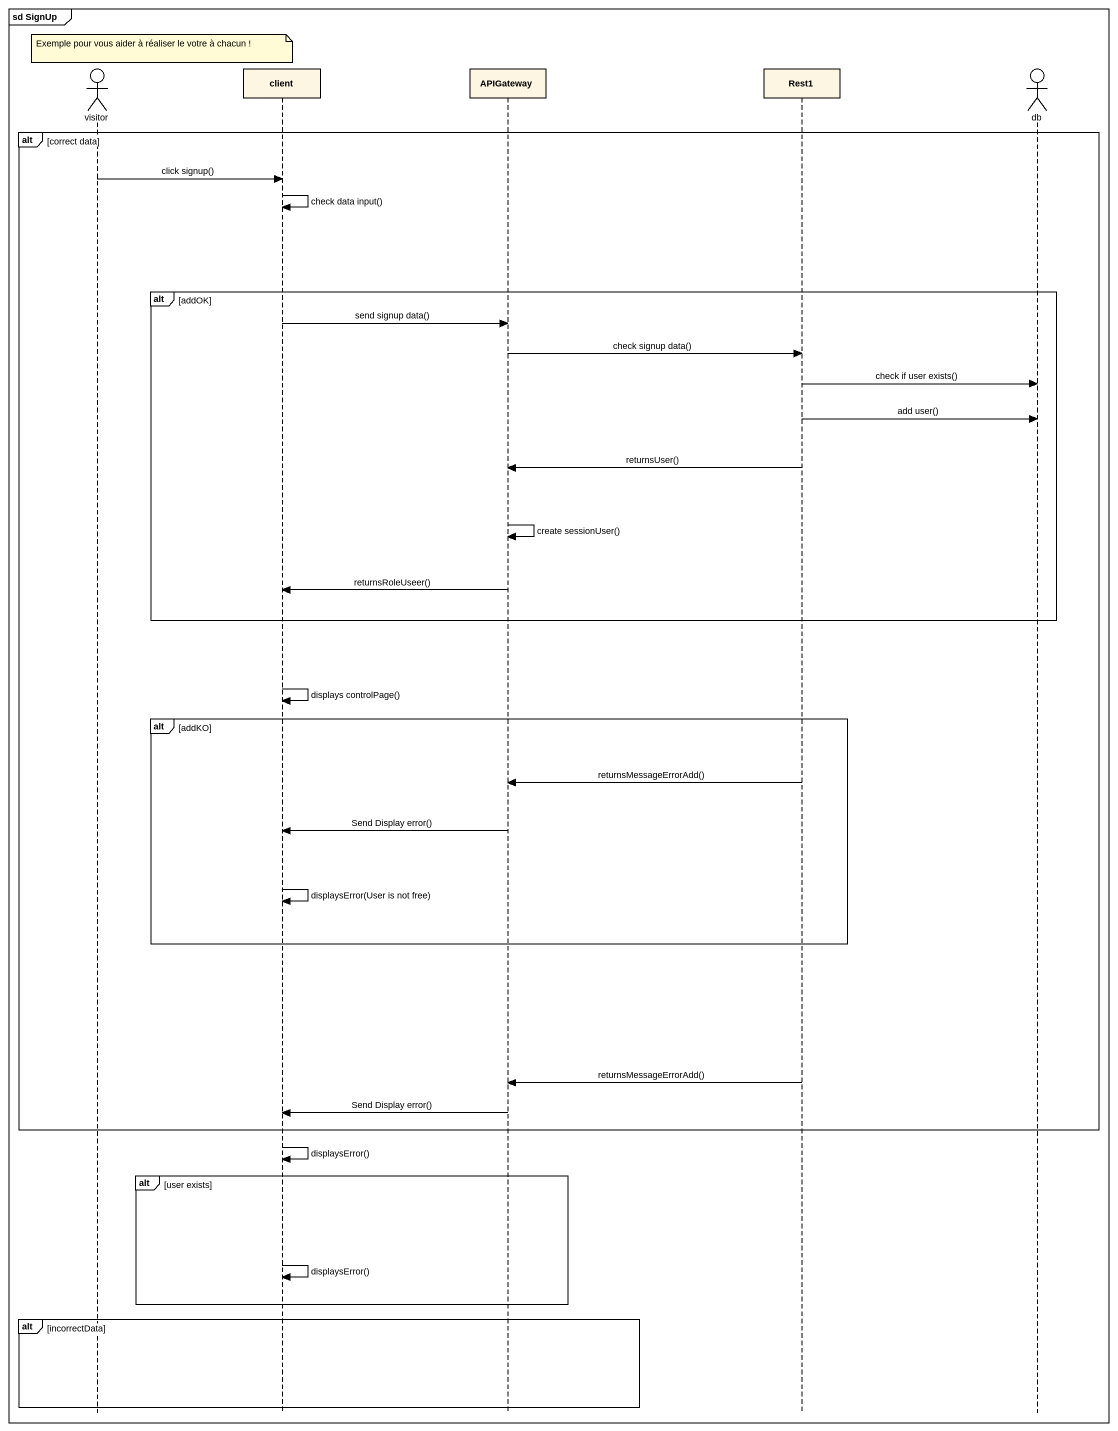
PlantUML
@startuml
mainframe sd SignUp
hide footbox
actor visitor
participant client
participant APIGateway
participant Rest1
actor db

note over visitor : Exemple pour vous aider à réaliser le votre à chacun !
alt correct data
  visitor -> client : click signup()
  client -> client : check data input()
  alt addOK
    client -> APIGateway : send signup data()
    APIGateway -> Rest1 : check signup data()
    Rest1 -> db : check if user exists()
    Rest1 -> db : add user()
    Rest1 -> APIGateway : returnsUser()
    APIGateway -> APIGateway : create sessionUser()
    APIGateway -> client : returnsRoleUseer()
  end
  client -> client : displays controlPage()
  alt addKO
    Rest1 -> APIGateway : returnsMessageErrorAdd()
    APIGateway -> client : Send Display error()
    client -> client : displaysError(User is not free)
  end
  Rest1 -> APIGateway : returnsMessageErrorAdd()
  APIGateway -> client : Send Display error()
end
client -> client : displaysError()
alt user exists
  client -> client : displaysError()
end
alt incorrectData
end
@enduml
